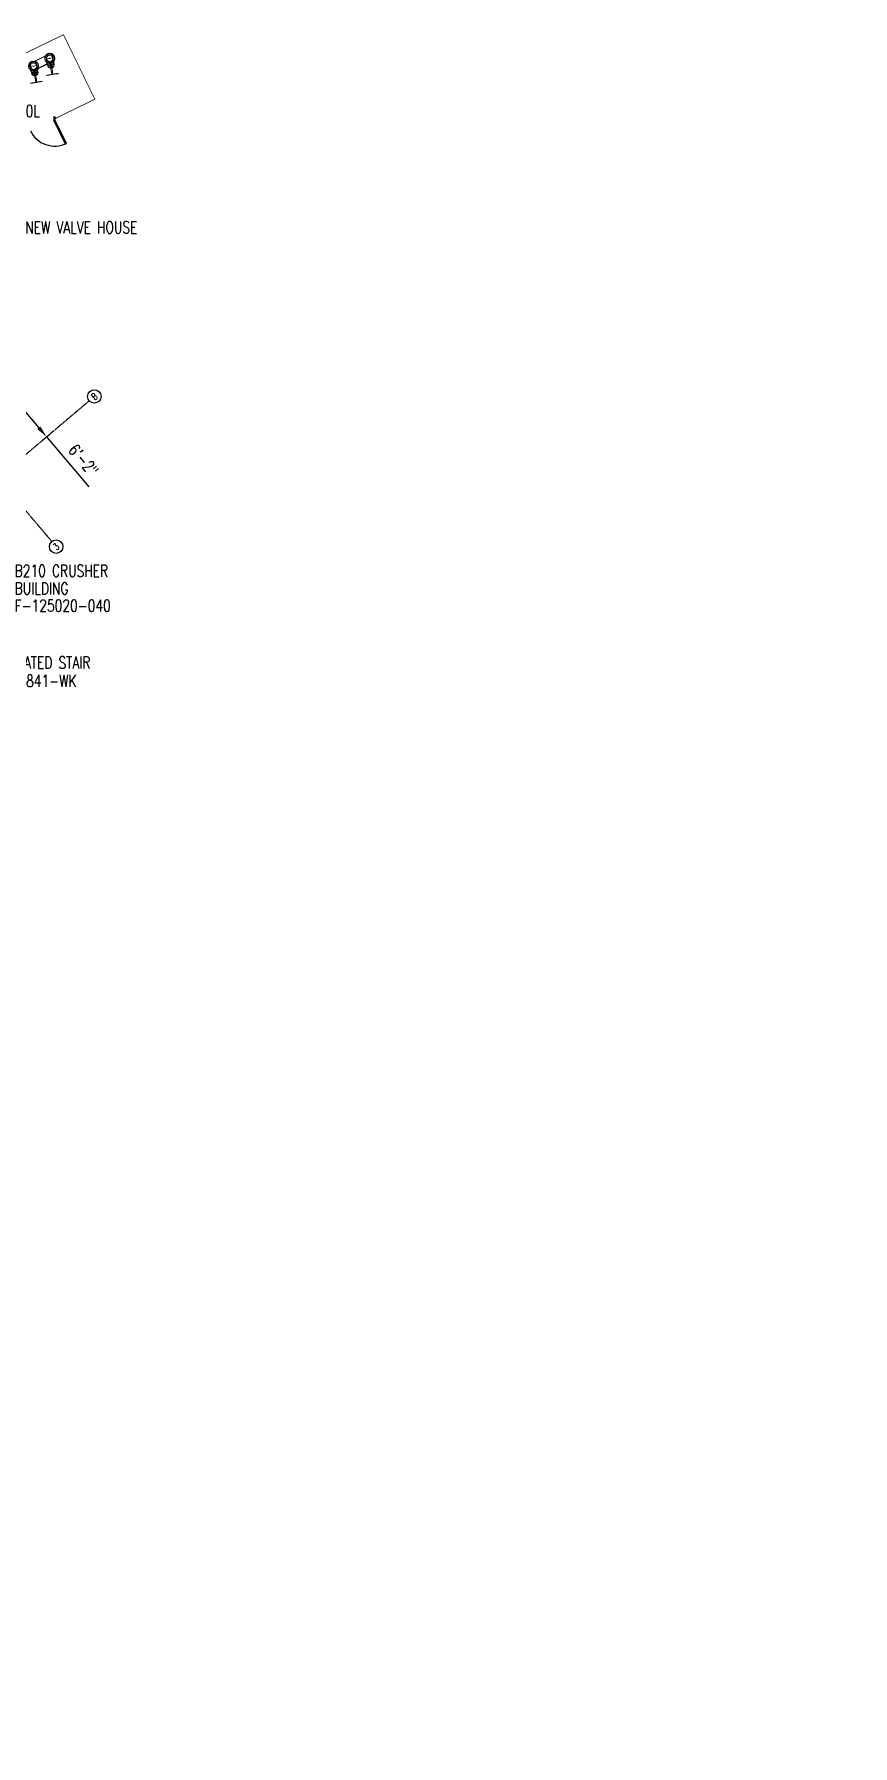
# Model space of a CAD drawing. Header units: inches. Extents: x -24529 to 23375, y -3182 to 1720.
# Drawn here: x -9525 to -8430, y -571 to 1720 of the extents above; entities that cross this region are included whole.
import ezdxf
from ezdxf import colors
from ezdxf.entities.mleader import LeaderData, LeaderLine
from ezdxf.enums import TextEntityAlignment as Align
from ezdxf.math import Vec2, Vec3

# ---------------------------------------------------------------- set-up
doc = ezdxf.new("R2010")
doc.units = ezdxf.units.IN
doc.header["$LTSCALE"] = 0.375
doc.header["$MEASUREMENT"] = 0
doc.linetypes.add('XREF-GA CONVEYOR 4A$0$CENTER', pattern=[2, 1.25, -0.25, 0.25, -0.25])
for name, color, linetype, lineweight in [('DIM', 5, 'Continuous', 15), ('TEXT', 3, 'Continuous', 15), ('XREF-GA CONVEYOR 4A$0$A-Door', 1, 'Continuous', 25), ('XREF-GA CONVEYOR 4A$0$AS_0', 7, 'Continuous', 13), ('XREF-GA CONVEYOR 4A$0$Mech_Newbldg', 1, 'Continuous', 53)]:
    doc.layers.add(name, color=color, linetype=linetype, lineweight=lineweight)
doc.layers.add('XREF-GA CONVEYOR 4A$0$CENTER', color=3, linetype='XREF-GA CONVEYOR 4A$0$CENTER')
doc.layers.add('XREF-GA CONVEYOR 4A$0$TXT', color=3, linetype='Continuous')
doc.styles.add('Romans Narrow', font='ROMANS.SHX', dxfattribs={"width": 0.8, "height": 12})
doc.styles.add('SIMPLEX', font='SIMPLEX.shx', dxfattribs={"width": 0.75})
doc.styles.add('XREF-GA CONVEYOR 4A$0$SIMPLEX', font='simplex.shx', dxfattribs={"width": 0.75})
doc.dimstyles.new('Linear Arch', dxfattribs={"dimscale": 0, "dimtxt": 12, "dimasz": 0.125, "dimexe": 0.0625, "dimexo": 0.03125, "dimgap": 0.0625, "dimtad": 1, "dimdec": 4, "dimzin": 7, "dimdsep": 46, "dimlunit": 4, "dimtxsty": 'Romans Narrow', "dimcen": 0, "dimclrd": 256, "dimclre": 256, "dimadec": 0, "dimazin": 0, "dimtfac": 1, "dimtdec": 4, "dimtmove": 0, "dimatfit": 3, "dimfxl": 0.03125, "dimfrac": 2, "dimtolj": 1, "dimtzin": 4, "dimlwd": -1, "dimlwe": -1, "dimarcsym": 0})

# ---------------------------------------------------------------- blocks, each defined once
blk = doc.blocks.new('XREF-GA CONVEYOR 4A$0$bal1')
blk.add_circle((0, 0), 0.188)
at = {"style": 'XREF-GA CONVEYOR 4A$0$SIMPLEX', "width": 0.75}
blk.add_attdef('ITEM', text='', height=0.188, dxfattribs=at).set_placement((0, 0), align=Align.MIDDLE)
blk = doc.blocks.new('XREF-GA CONVEYOR 4A$0$Pipe5832')
at = {"layer": 'XREF-GA CONVEYOR 4A$0$AS_0', "color": 7, "linetype": 'Continuous', "lineweight": 0}
blk.add_line((2209.9, -670.5, 18), (2209.9, -670.5, 29.6), dxfattribs=at)
at = {"layer": 'XREF-GA CONVEYOR 4A$0$AS_0', "color": 7, "linetype": 'Continuous'}
blk.add_line((2209.9, -670.5, 18), (2209.9, -670.5, 29.6), dxfattribs=at)
at = {"layer": 'XREF-GA CONVEYOR 4A$0$AS_0', "color": 7, "linetype": 'Continuous', "lineweight": 0}
blk.add_circle((2209.9, -670.5, 18), 4.41, dxfattribs=at)
blk = doc.blocks.new('XREF-GA CONVEYOR 4A$0$Fitting37_860')
at = {"color": 9, "linetype": 'Continuous', "lineweight": 0}
for p, q in [((-6.2, -0.4), (-5.3, 0.4)), ((-6.2, 0.4), (-5.3, -0.4))]:
    blk.add_line(p, q, dxfattribs=at)
at = {"color": 1, "linetype": 'Continuous', "lineweight": 0}
blk.add_circle((0, 0, 21.8), 8, dxfattribs=at)
at = {"color": 1, "linetype": 'Continuous', "lineweight": 0, "extrusion": (0, 0, -1)}
blk.add_circle((0, 0, -22.1), 7.75, dxfattribs=at)
at = {"color": 9, "linetype": 'Continuous', "lineweight": 0, "extrusion": (1, -6.12323e-17, 3.7494e-33)}
blk.add_circle((0, 0, -5.8), 6.75, dxfattribs=at)
at = {"color": 9, "linetype": 'Continuous', "lineweight": 0}
for centre, radius in [((0, 0), 0.4), ((0, 0, 13.2), 0.25)]:
    blk.add_circle(centre, radius, dxfattribs=at)
at = {"color": 9, "linetype": 'Continuous', "lineweight": 0, "extrusion": (-1, 0, 6.12323e-17)}
for centre, radius in [((0, 8.8, -1), 4.41), ((0, 0, -5.8), 6.75)]:
    blk.add_circle(centre, radius, dxfattribs=at)
at = {"color": 9, "linetype": 'Continuous', "lineweight": 0, "extrusion": (-1, 6.12323e-17, 0)}
blk.add_circle((0, 0, -4.6), 4.41, dxfattribs=at)
at = {"color": 1, "linetype": 'Continuous', "lineweight": 0}
for points in [[(-5.6, 5.4, 21.9), (-5.4, 5.6, 21.9), (5.6, -5.4, 21.9), (5.4, -5.6, 21.9)], [(-5.6, -5.4, 21.9), (5.4, 5.6, 21.9), (5.6, 5.4, 21.9), (-5.4, -5.6, 21.9)]]:
    blk.add_3dface(points, dxfattribs=at)
at = {"color": 9, "linetype": 'Continuous', "lineweight": 0}
for points in [[(-1.2, -5.3, 4.4), (-1.2, 5.3, 4.4), (1.2, 5.3, 4.4), (1.2, -5.3, 4.4)], [(-1.2, -5.3, 5.4), (-1.2, 5.3, 5.4), (1.2, 5.3, 5.4), (1.2, -5.3, 5.4)], [(-1.2, -5.3, 4.4), (-1.2, 5.3, 4.4), (-1.2, 5.3, 5.4), (-1.2, -5.3, 5.4)], [(-1.2, 5.3, 4.4), (1.2, 5.3, 4.4), (1.2, 5.3, 5.4), (-1.2, 5.3, 5.4)], [(-1, -4.4), (-1, 4.4), (-1, 4.4, 8.8), (-1, -4.4, 8.8)], [(-1, 4.4), (1, 4.4), (1, 4.4, 8.8), (-1, 4.4, 8.8)], [(-0.8, -0.8, 21.4), (-0.8, 0.8, 21.4), (0.8, 0.8, 21.4), (0.8, -0.8, 21.4)], [(0.8, 0.8, 8.8), (0.8, 0.8, 21.4), (-0.8, 0.8, 21.4), (-0.8, 0.8, 8.8)], [(1, 4.4), (1, -4.4), (1, -4.4, 8.8), (1, 4.4, 8.8)], [(1.2, 5.3, 4.4), (1.2, -5.3, 4.4), (1.2, -5.3, 5.4), (1.2, 5.3, 5.4)], [(-1.2, -5.3, 4.4), (-1.2, -5.3, 5.4), (1.2, -5.3, 5.4), (1.2, -5.3, 4.4)], [(-1, -4.4), (-1, -4.4, 8.8), (1, -4.4, 8.8), (1, -4.4)], [(-0.8, -0.8, 8.8), (-0.8, -0.8, 21.4), (0.8, -0.8, 21.4), (0.8, -0.8, 8.8)]]:
    blk.add_3dface(points, dxfattribs=at)
at = {"color": 1, "linetype": 'Continuous', "lineweight": 0}
mesh = blk.add_polymesh((2, 10), dxfattribs=dict(at, n_close=True))
for k, corner in enumerate([(7.7, 0, 22.1), (6.3, 4.6, 22.1), (2.4, 7.4, 22.1), (-2.4, 7.4, 22.1), (-6.3, 4.6, 22.1), (-7.7, 0, 22.1), (-6.3, -4.6, 22.1), (-2.4, -7.4, 22.1), (2.4, -7.4, 22.1), (6.3, -4.6, 22.1), (8, 0, 22.1), (6.5, 4.7, 22.1), (2.5, 7.6, 22.1), (-2.5, 7.6, 22.1), (-6.5, 4.7, 22.1), (-8, 0, 22.1), (-6.5, -4.7, 22.1), (-2.5, -7.6, 22.1), (2.5, -7.6, 22.1), (6.5, -4.7, 22.1)]):
    mesh.set_mesh_vertex(divmod(k, 10), corner)
mesh = blk.add_polymesh((2, 10), dxfattribs=dict(at, n_close=True))
for k, corner in enumerate([(8, 0, 21.8), (6.5, 4.7, 21.8), (2.5, 7.6, 21.8), (-2.5, 7.6, 21.8), (-6.5, 4.7, 21.8), (-8, 0, 21.8), (-6.5, -4.7, 21.8), (-2.5, -7.6, 21.8), (2.5, -7.6, 21.8), (6.5, -4.7, 21.8), (7.7, 0, 21.8), (6.3, 4.6, 21.8), (2.4, 7.4, 21.8), (-2.4, 7.4, 21.8), (-6.3, 4.6, 21.8), (-7.7, 0, 21.8), (-6.3, -4.6, 21.8), (-2.4, -7.4, 21.8), (2.4, -7.4, 21.8), (6.3, -4.6, 21.8)]):
    mesh.set_mesh_vertex(divmod(k, 10), corner)
at = {"color": 9, "linetype": 'Continuous', "lineweight": 0}
mesh = blk.add_polymesh((2, 10), dxfattribs=dict(at, n_close=True))
for k, corner in enumerate([(-5.8, -6.7), (-5.8, -5.5, 4), (-5.8, -2.1, 6.4), (-5.8, 2.1, 6.4), (-5.8, 5.5, 4), (-5.8, 6.8), (-5.8, 5.5, -4), (-5.8, 2.1, -6.4), (-5.8, -2.1, -6.4), (-5.8, -5.5, -4), (-5.8, -4.4), (-5.8, -3.6, 2.6), (-5.8, -1.4, 4.2), (-5.8, 1.4, 4.2), (-5.8, 3.6, 2.6), (-5.8, 4.4), (-5.8, 3.6, -2.6), (-5.8, 1.4, -4.2), (-5.8, -1.4, -4.2), (-5.8, -3.6, -2.6)]):
    mesh.set_mesh_vertex(divmod(k, 10), corner)
mesh = blk.add_polymesh((2, 10), dxfattribs=dict(at, n_close=True))
for k, corner in enumerate([(-4.6, 4.4), (-4.6, 3.6, 2.6), (-4.6, 1.4, 4.2), (-4.6, -1.4, 4.2), (-4.6, -3.6, 2.6), (-4.6, -4.4), (-4.6, -3.6, -2.6), (-4.6, -1.4, -4.2), (-4.6, 1.4, -4.2), (-4.6, 3.6, -2.6), (-4.6, 6.8), (-4.6, 5.5, 4), (-4.6, 2.1, 6.4), (-4.6, -2.1, 6.4), (-4.6, -5.5, 4), (-4.6, -6.7), (-4.6, -5.5, -4), (-4.6, -2.1, -6.4), (-4.6, 2.1, -6.4), (-4.6, 5.5, -4)]):
    mesh.set_mesh_vertex(divmod(k, 10), corner)
mesh = blk.add_polymesh((2, 10), dxfattribs=dict(at, n_close=True))
for k, corner in enumerate([(-1, 0, 13.2), (-1, 2.6, 12.4), (-1, 4.2, 10.2), (-1, 4.2, 7.5), (-1, 2.6, 5.3), (-1, 0, 4.4), (-1, -2.6, 5.3), (-1, -4.2, 7.5), (-1, -4.2, 10.2), (-1, -2.6, 12.4), (-1, 0, 8.8), (-1, 0, 8.8), (-1, 0, 8.8), (-1, 0, 8.8), (-1, 0, 8.8), (-1, 0, 8.8), (-1, 0, 8.8), (-1, 0, 8.8), (-1, 0, 8.8), (-1, 0, 8.8)]):
    mesh.set_mesh_vertex(divmod(k, 10), corner)
mesh = blk.add_polymesh((2, 10), dxfattribs=dict(at, n_close=True))
for k, corner in enumerate([(1, 0, 8.8), (1, 0, 8.8), (1, 0, 8.8), (1, 0, 8.8), (1, 0, 8.8), (1, 0, 8.8), (1, 0, 8.8), (1, 0, 8.8), (1, 0, 8.8), (1, 0, 8.8), (1, 0, 4.4), (1, 2.6, 5.3), (1, 4.2, 7.5), (1, 4.2, 10.2), (1, 2.6, 12.4), (1, 0, 13.2), (1, -2.6, 12.4), (1, -4.2, 10.2), (1, -4.2, 7.5), (1, -2.6, 5.3)]):
    mesh.set_mesh_vertex(divmod(k, 10), corner)
mesh = blk.add_polymesh((2, 10), dxfattribs=dict(at, n_close=True))
for k, corner in enumerate([(4.6, 0, 4.4), (4.6, 2.6, 3.6), (4.6, 4.2, 1.4), (4.6, 4.2, -1.4), (4.6, 2.6, -3.6), (4.6, 0, -4.4), (4.6, -2.6, -3.6), (4.6, -4.2, -1.4), (4.6, -4.2, 1.4), (4.6, -2.6, 3.6), (4.6, 0, 6.8), (4.6, 4, 5.5), (4.6, 6.4, 2.1), (4.6, 6.4, -2.1), (4.6, 4, -5.5), (4.6, 0, -6.8), (4.6, -4, -5.5), (4.6, -6.4, -2.1), (4.6, -6.4, 2.1), (4.6, -4, 5.5)]):
    mesh.set_mesh_vertex(divmod(k, 10), corner)
mesh = blk.add_polymesh((2, 10), dxfattribs=dict(at, n_close=True))
for k, corner in enumerate([(5.7, 0, -6.8), (5.7, 4, -5.5), (5.7, 6.4, -2.1), (5.7, 6.4, 2.1), (5.7, 4, 5.5), (5.7, 0, 6.8), (5.7, -4, 5.5), (5.7, -6.4, 2.1), (5.7, -6.4, -2.1), (5.7, -4, -5.5), (5.7, 0, -4.4), (5.7, 2.6, -3.6), (5.7, 4.2, -1.4), (5.7, 4.2, 1.4), (5.7, 2.6, 3.6), (5.7, 0, 4.4), (5.7, -2.6, 3.6), (5.7, -4.2, 1.4), (5.7, -4.2, -1.4), (5.7, -2.6, -3.6)]):
    mesh.set_mesh_vertex(divmod(k, 10), corner)
blk = doc.blocks.new('XREF-GA CONVEYOR 4A$0$Pipe5834')
at = {"layer": 'XREF-GA CONVEYOR 4A$0$AS_0', "color": 7, "linetype": 'Continuous', "lineweight": 0}
blk.add_line((2216.7, -693.5, 18), (2216.7, -693.5, 29.1), dxfattribs=at)
at = {"layer": 'XREF-GA CONVEYOR 4A$0$AS_0', "color": 7, "linetype": 'Continuous'}
blk.add_line((2216.7, -693.5, 18), (2216.7, -693.5, 29.1), dxfattribs=at)
at = {"layer": 'XREF-GA CONVEYOR 4A$0$AS_0', "color": 7, "linetype": 'Continuous', "lineweight": 0}
blk.add_circle((2216.7, -693.5, 18), 4.41, dxfattribs=at)
blk = doc.blocks.new('XREF-GA CONVEYOR 4A', base_point=(3020.5, 1779.6))
at = {"layer": 'XREF-GA CONVEYOR 4A$0$A-Door', "linetype": 'Continuous', "lineweight": 25}
for points in [[(3376.6, 2253.4), (3375, 2252.6), (3390.7, 2220.2), (3392.3, 2221)], [(3375.3, 2256.1), (3377.1, 2257), (3378.4, 2254.3), (3376.6, 2253.4)]]:
    blk.add_lwpolyline(points, close=True, dxfattribs=at)
blk.add_arc((3376.6, 2253.4), 36, 205.8335, 295.8335, dxfattribs=at)
at = {"layer": 'XREF-GA CONVEYOR 4A$0$AS_0', "color": 7, "linetype": 'Continuous', "flags": 128}
for points in [[(3364.3, 2338.1), (3349.7, 2331)], [(3364.2, 2337.5), (3350.2, 2330.8)], [(3354.3, 2320.9), (3367, 2327.1)], [(3366.9, 2327.7), (3354.5, 2321.7)]]:
    blk.add_lwpolyline(points, dxfattribs=at)
at = {"layer": 'XREF-GA CONVEYOR 4A$0$CENTER'}
for p, q in [((3372.9, 1688.2), (3066, 2050.9)), ((3423, 1876.5), (2944.5, 1471.6))]:
    blk.add_line(p, q, dxfattribs=at)
at = {"layer": 'XREF-GA CONVEYOR 4A$0$Mech_Newbldg', "const_width": 1}
blk.add_lwpolyline([(3311.6, 2222.5), (3257.6, 2196.3), (3215.7, 2282.7), (3388.5, 2366.4), (3430.4, 2280), (3376.4, 2253.8)], dxfattribs=at)
at = {"layer": 'XREF-GA CONVEYOR 4A$0$AS_0', "color": 7, "linetype": 'Continuous', "rotation": 99.60203760072453}
for name in ['XREF-GA CONVEYOR 4A$0$Pipe5834', 'XREF-GA CONVEYOR 4A$0$Pipe5832']:
    blk.add_blockref(name, (3056, 33.5), dxfattribs=at)
at = {"layer": 'XREF-GA CONVEYOR 4A$0$AS_0', "color": 9, "linetype": 'Continuous', "extrusion": (0.166804, -0.98599, -3.70074e-17), "rotation": 270}
for p in [(3689.3, 35.9, -1733.3), (3712.3, 35.9, -1740)]:
    blk.add_blockref('XREF-GA CONVEYOR 4A$0$Fitting37_860', p, dxfattribs=at)
at = {"layer": 'XREF-GA CONVEYOR 4A$0$TXT', "xscale": 48.00000000000001, "yscale": 48.00000000000001, "zscale": 48.00000000000001, "rotation": 40.23144086554297}
for p, values in [((3429.8, 1882.3), {'ITEM': 'B'}), ((3378.7, 1681.3), {'ITEM': '3'})]:
    blk.add_blockref('XREF-GA CONVEYOR 4A$0$bal1', p, dxfattribs=at).add_auto_attribs(values)
at = {"layer": 'XREF-GA CONVEYOR 4A$0$TXT', "style": 'XREF-GA CONVEYOR 4A$0$SIMPLEX', "width": 0.75}
blk.add_text('B210L', height=16, dxfattribs=at).set_placement((3306.5, 2256.3))
blk = doc.blocks.new('*D34')
at = {"transparency": 16777216}
for p, q in [((-9552, 1241), (-9562.7, 1231.9)), ((-9546.3, 1224.9), (-9519.2, 1192.8)), ((-9504.2, 1184.5), (-9514.9, 1175.4)), ((-9508.8, 1180.6), (-9452.4, 1113.9))]:
    blk.add_line(p, q, dxfattribs=at)
for points in [[(-9544.3, 1226.6), (-9548.3, 1223.2), (-9556.6, 1237.1)], [(-9517.1, 1194.5), (-9521.2, 1191.1), (-9508.8, 1180.6)]]:
    blk.add_solid(points, dxfattribs=at)
at = {"layer": 'DEFPOINTS', "color": 0, "transparency": 16777216}
for p in [(-9556.6, 1237.1), (-9549, 1243.6), (-9501.2, 1187.1)]:
    blk.add_point(p, dxfattribs=at)
at = {"color": 0, "transparency": 16777216, "insert": (-9459.5, 1149.5), "char_height": 16, "attachment_point": 5, "rotation": 310.2314, "style": 'SIMPLEX'}
blk.add_mtext('\\A1;6\'-2"', dxfattribs=at)

msp = doc.modelspace()

# ---------------------------------------------------------------- block references
msp.add_blockref('XREF-GA CONVEYOR 4A', (-9854.18493, 1132.06285))

# ---------------------------------------------------------------- texts
at = {"layer": 'DIM', "style": 'SIMPLEX', "width": 0.75}
for s, p in [('B210L NEW VALVE HOUSE', (-9596.09171, 1453.0248)), ('B210 CRUSHER', (-9551.4821, 993.42292)), ('BUILDING', (-9551.4821, 969.81418)), ('F-125020-040', (-9551.4821, 946.79308)), ('RELOCATED STAIR', (-9590.59975, 870.57557)), ('A-213841-WK', (-9589.6731, 846.03205))]:
    msp.add_text(s, height=16, dxfattribs=at).set_placement(p)

# ---------------------------------------------------------------- dimensions: what is measured, and where the dimension line sits
dim = msp.add_linear_dim(base=(-9556.62751, 1237.09433), p1=(-9501.18788, 1187.06715), p2=(-9548.98276, 1243.56184), angle=130.23144087, dimstyle='Linear Arch', override={"dimscale": 128, "dimtxt": 0.125, "dimtxsty": 'SIMPLEX'})
dim.commit()
dim.dimension.update_dxf_attribs({"geometry": '*D34', "text_midpoint": (-9472.90958, 1138.13774), "dimtype": 129})

# ---------------------------------------------------------------- leaders
at = {"layer": 'TEXT'}
ml = msp.add_multileader_mtext('Standard', dxfattribs=at)
ml.set_content('{\\W0.85;TIE BM A-213826-WK}', color=256, style='SIMPLEX')
ml.set_leader_properties()
ml.build(insert=Vec2(0, 0))
ml.multileader.update_dxf_attribs({"dogleg_length": 0.36, "arrow_head_size": 12, "scale": 96})
ctx = ml.context
ctx.base_point, ctx.scale, ctx.char_height, ctx.arrow_head_size, ctx.landing_gap_size, ctx.plane_origin = Vec3(-1555.87514, 60.03202), 96, 12, 12, 8.64, Vec3(-1313.17322, -112.15324)
ctx.text_align_type = 2
notes = []
notes.append((ctx, [(0, (1, 1, 0), (-1407.82279, 60.03202), (-1, 0), 20.0295, [(1, [(-1375.9375, 27.80221)], 0, [])])]))
ctx.mtext.insert, ctx.mtext.width, ctx.mtext.alignment, ctx.mtext.flow_direction = Vec3(-1436.49229, 66.03202), 123.9826154, 3, 5
ml = msp.add_multileader_mtext('Standard', dxfattribs=at)
ml.set_content('{\\W0.85;CONC. PIER,\\PTYPE P-2, TYP. (4) PLCS.\\PA-213826-WK}', color=256, style='SIMPLEX')
ml.set_leader_properties()
ml.build(insert=Vec2(0, 0))
ml.multileader.update_dxf_attribs({"dogleg_length": 0.36, "arrow_head_size": 12, "scale": 96})
ctx = ml.context
ctx.base_point, ctx.scale, ctx.char_height, ctx.arrow_head_size, ctx.landing_gap_size, ctx.plane_origin = Vec3(-1451.36313, -325.49791), 96, 12, 12, 8.64, Vec3(-1177.77239, -396.38212)
ctx.text_align_type = 2
notes.append((ctx, [(0, (1, 1, 0), (-1205.6822, -325.49791), (-1, 0), 20.0295, [(0, [(-1145.10517, -442.60659)], 0, [])])]))
ctx.mtext.insert, ctx.mtext.width, ctx.mtext.alignment, ctx.mtext.flow_direction = Vec3(-1234.3517, -319.49791), 240.8774881, 3, 5
ml = msp.add_multileader_mtext('Standard', dxfattribs=at)
ml.set_content('{\\W0.85;LADDER LANDING}', color=256, style='SIMPLEX')
ml.set_leader_properties()
ml.build(insert=Vec2(0, 0))
ml.multileader.update_dxf_attribs({"dogleg_length": 0.36, "arrow_head_size": 12, "scale": 96})
ctx = ml.context
ctx.base_point, ctx.scale, ctx.char_height, ctx.arrow_head_size, ctx.landing_gap_size, ctx.plane_origin = Vec3(-1654.71344, -561.2266), 96, 12, 12, 8.64, Vec3(-1391.81671, -632.11082)
ctx.text_align_type = 2
notes.append((ctx, [(0, (1, 1, 0), (-1376.52646, -561.2266), (-1, 0), 20.0295, [(0, [(-1323.56632, -531.04634)], 0, [])])]))
ctx.mtext.insert, ctx.mtext.width, ctx.mtext.alignment, ctx.mtext.flow_direction = Vec3(-1405.19595, -555.2266), 240.8774881, 3, 5
for ctx, leaders in notes:
    for number, flags, end, landing, length, lines in leaders:
        leader = LeaderData()
        leader.index, (leader.has_last_leader_line, leader.has_dogleg_vector, leader.attachment_direction) = number, flags
        leader.last_leader_point, leader.dogleg_vector, leader.dogleg_length = Vec3(end), Vec3(landing), length
        for number, points, colour, breaks in lines:
            line = LeaderLine()
            line.index, line.vertices, line.color, line.breaks = number, Vec3.list(points), colors.encode_raw_color(colour), breaks
            leader.lines.append(line)
        ctx.leaders.append(leader)

doc.saveas('drawing.dxf')
